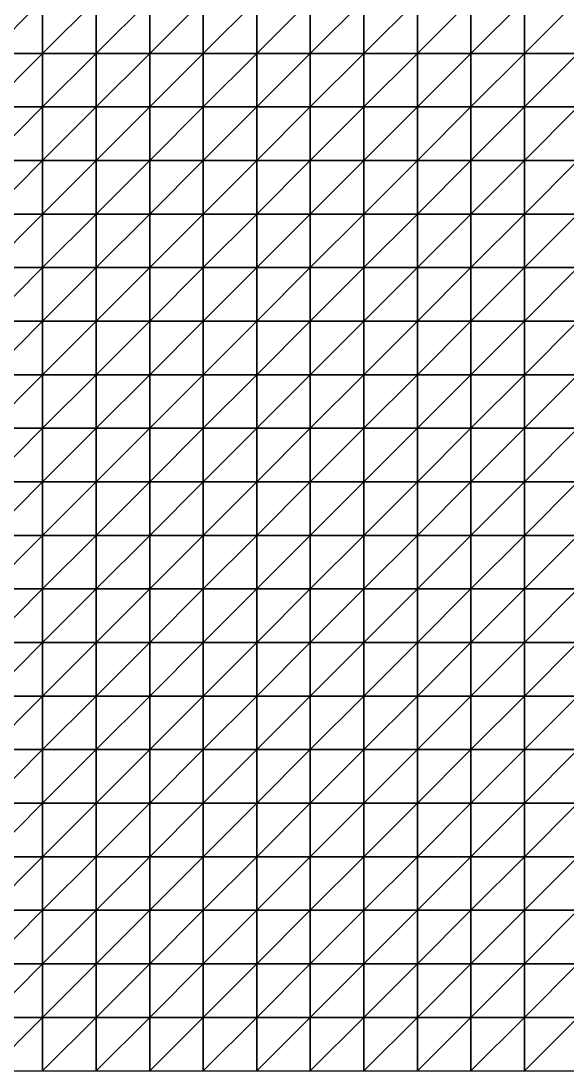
# Model space of a CAD drawing. Header units: metres. Extents: x 351000 to 353000, y 7455000 to 7457000.
# Drawn here: x 352489.9 to 352744.9, y 7455000 to 7455490.1 of the extents above; entities that cross this region are included whole.
import ezdxf

# ---------------------------------------------------------------- set-up
doc = ezdxf.new("R2010")
doc.units = ezdxf.units.M

msp = doc.modelspace()

# ---------------------------------------------------------------- linework, layer by layer
at = {"layer": 'BASE_OF_LEACHED_CAP_BOLC'}
for points in [[(352475, 7455475, 1280.7), (352500, 7455475, 1278.27), (352500, 7455500, 1281.05)], [(352475, 7455475, 1280.7), (352500, 7455500, 1281.05), (352475, 7455500, 1283.18)], [(352500, 7455475, 1278.27), (352525, 7455475, 1272.35), (352525, 7455500, 1275.5)], [(352500, 7455475, 1278.27), (352525, 7455500, 1275.5), (352500, 7455500, 1281.05)], [(352525, 7455475, 1272.35), (352550, 7455475, 1264.22), (352550, 7455500, 1267.69)], [(352525, 7455475, 1272.35), (352550, 7455500, 1267.69), (352525, 7455500, 1275.5)], [(352550, 7455475, 1264.22), (352575, 7455475, 1255.5), (352575, 7455500, 1259.14)], [(352550, 7455475, 1264.22), (352575, 7455500, 1259.14), (352550, 7455500, 1267.69)], [(352575, 7455475, 1255.5), (352600, 7455475, 1247.81), (352600, 7455500, 1251.45)], [(352575, 7455475, 1255.5), (352600, 7455500, 1251.45), (352575, 7455500, 1259.14)], [(352600, 7455475, 1247.81), (352625, 7455475, 1242.44), (352625, 7455500, 1245.93)], [(352600, 7455475, 1247.81), (352625, 7455500, 1245.93), (352600, 7455500, 1251.45)], [(352625, 7455475, 1242.44), (352650, 7455475, 1240.17), (352650, 7455500, 1243.43)], [(352625, 7455475, 1242.44), (352650, 7455500, 1243.43), (352625, 7455500, 1245.93)], [(352650, 7455475, 1240.17), (352675, 7455475, 1241.15), (352675, 7455500, 1244.17)], [(352650, 7455475, 1240.17), (352675, 7455500, 1244.17), (352650, 7455500, 1243.43)], [(352675, 7455475, 1241.15), (352700, 7455475, 1244.97), (352700, 7455500, 1247.79)], [(352675, 7455475, 1241.15), (352700, 7455500, 1247.79), (352675, 7455500, 1244.17)], [(352700, 7455475, 1244.97), (352725, 7455475, 1250.81), (352725, 7455500, 1253.47)], [(352700, 7455475, 1244.97), (352725, 7455500, 1253.47), (352700, 7455500, 1247.79)], [(352725, 7455475, 1250.81), (352750, 7455475, 1257.61), (352750, 7455500, 1260.13)], [(352725, 7455475, 1250.81), (352750, 7455500, 1260.13), (352725, 7455500, 1253.47)], [(352475, 7455450, 1277.73), (352500, 7455450, 1274.97), (352500, 7455475, 1278.27)], [(352475, 7455450, 1277.73), (352500, 7455475, 1278.27), (352475, 7455475, 1280.7)], [(352500, 7455450, 1274.97), (352525, 7455450, 1268.82), (352525, 7455475, 1272.35)], [(352500, 7455450, 1274.97), (352525, 7455475, 1272.35), (352500, 7455475, 1278.27)], [(352525, 7455450, 1268.82), (352550, 7455450, 1260.64), (352550, 7455475, 1264.22)], [(352525, 7455450, 1268.82), (352550, 7455475, 1264.22), (352525, 7455475, 1272.35)], [(352550, 7455450, 1260.64), (352575, 7455450, 1252.07), (352575, 7455475, 1255.5)], [(352550, 7455450, 1260.64), (352575, 7455475, 1255.5), (352550, 7455475, 1264.22)], [(352575, 7455450, 1252.07), (352600, 7455450, 1244.69), (352600, 7455475, 1247.81)], [(352575, 7455450, 1252.07), (352600, 7455475, 1247.81), (352575, 7455475, 1255.5)], [(352600, 7455450, 1244.69), (352625, 7455450, 1239.73), (352625, 7455475, 1242.44)], [(352600, 7455450, 1244.69), (352625, 7455475, 1242.44), (352600, 7455475, 1247.81)], [(352625, 7455450, 1239.73), (352650, 7455450, 1237.83), (352650, 7455475, 1240.17)], [(352625, 7455450, 1239.73), (352650, 7455475, 1240.17), (352625, 7455475, 1242.44)], [(352650, 7455450, 1237.83), (352675, 7455450, 1239.07), (352675, 7455475, 1241.15)], [(352650, 7455450, 1237.83), (352675, 7455475, 1241.15), (352650, 7455475, 1240.17)], [(352675, 7455450, 1239.07), (352700, 7455450, 1242.99), (352700, 7455475, 1244.97)], [(352675, 7455450, 1239.07), (352700, 7455475, 1244.97), (352675, 7455475, 1241.15)], [(352700, 7455450, 1242.99), (352725, 7455450, 1248.77), (352725, 7455475, 1250.81)], [(352700, 7455450, 1242.99), (352725, 7455475, 1250.81), (352700, 7455475, 1244.97)], [(352725, 7455450, 1248.77), (352750, 7455450, 1255.42), (352750, 7455475, 1257.61)], [(352725, 7455450, 1248.77), (352750, 7455475, 1257.61), (352725, 7455475, 1250.81)], [(352475, 7455425, 1274.32), (352500, 7455425, 1271.21), (352500, 7455450, 1274.97)], [(352475, 7455425, 1274.32), (352500, 7455450, 1274.97), (352475, 7455450, 1277.73)], [(352500, 7455425, 1271.21), (352525, 7455425, 1264.96), (352525, 7455450, 1268.82)], [(352500, 7455425, 1271.21), (352525, 7455450, 1268.82), (352500, 7455450, 1274.97)], [(352525, 7455425, 1264.96), (352550, 7455425, 1256.99), (352550, 7455450, 1260.64)], [(352525, 7455425, 1264.96), (352550, 7455450, 1260.64), (352525, 7455450, 1268.82)], [(352550, 7455425, 1256.99), (352575, 7455425, 1248.91), (352575, 7455450, 1252.07)], [(352550, 7455425, 1256.99), (352575, 7455450, 1252.07), (352550, 7455450, 1260.64)], [(352575, 7455425, 1248.91), (352600, 7455425, 1242.19), (352600, 7455450, 1244.69)], [(352575, 7455425, 1248.91), (352600, 7455450, 1244.69), (352575, 7455450, 1252.07)], [(352600, 7455425, 1242.19), (352625, 7455425, 1237.9), (352625, 7455450, 1239.73)], [(352600, 7455425, 1242.19), (352625, 7455450, 1239.73), (352600, 7455450, 1244.69)], [(352625, 7455425, 1237.9), (352650, 7455425, 1236.56), (352650, 7455450, 1237.83)], [(352625, 7455425, 1237.9), (352650, 7455450, 1237.83), (352625, 7455450, 1239.73)], [(352650, 7455425, 1236.56), (352675, 7455425, 1238.12), (352675, 7455450, 1239.07)], [(352650, 7455425, 1236.56), (352675, 7455450, 1239.07), (352650, 7455450, 1237.83)], [(352675, 7455425, 1238.12), (352700, 7455425, 1242.06), (352700, 7455450, 1242.99)], [(352675, 7455425, 1238.12), (352700, 7455450, 1242.99), (352675, 7455450, 1239.07)], [(352700, 7455425, 1242.06), (352725, 7455425, 1247.58), (352725, 7455450, 1248.77)], [(352700, 7455425, 1242.06), (352725, 7455450, 1248.77), (352700, 7455450, 1242.99)], [(352725, 7455425, 1247.58), (352750, 7455425, 1253.79), (352750, 7455450, 1255.42)], [(352725, 7455425, 1247.58), (352750, 7455450, 1255.42), (352725, 7455450, 1248.77)], [(352475, 7455400, 1270.55), (352500, 7455400, 1267.08), (352500, 7455425, 1271.21)], [(352475, 7455400, 1270.55), (352500, 7455425, 1271.21), (352475, 7455425, 1274.32)], [(352500, 7455400, 1267.08), (352525, 7455400, 1260.88), (352525, 7455425, 1264.96)], [(352500, 7455400, 1267.08), (352525, 7455425, 1264.96), (352500, 7455425, 1271.21)], [(352525, 7455400, 1260.88), (352550, 7455400, 1253.4), (352550, 7455425, 1256.99)], [(352525, 7455400, 1260.88), (352550, 7455425, 1256.99), (352525, 7455425, 1264.96)], [(352550, 7455400, 1253.4), (352575, 7455400, 1246.13), (352575, 7455425, 1248.91)], [(352550, 7455400, 1253.4), (352575, 7455425, 1248.91), (352550, 7455425, 1256.99)], [(352575, 7455400, 1246.13), (352600, 7455400, 1240.4), (352600, 7455425, 1242.19)], [(352575, 7455400, 1246.13), (352600, 7455425, 1242.19), (352575, 7455425, 1248.91)], [(352600, 7455400, 1240.4), (352625, 7455400, 1237.07), (352625, 7455425, 1237.9)], [(352600, 7455400, 1240.4), (352625, 7455425, 1237.9), (352600, 7455425, 1242.19)], [(352625, 7455400, 1237.07), (352650, 7455400, 1236.46), (352650, 7455425, 1236.56)], [(352625, 7455400, 1237.07), (352650, 7455425, 1236.56), (352625, 7455425, 1237.9)], [(352650, 7455400, 1236.46), (352675, 7455400, 1238.38), (352675, 7455425, 1238.12)], [(352650, 7455400, 1236.46), (352675, 7455425, 1238.12), (352650, 7455425, 1236.56)], [(352675, 7455400, 1238.38), (352700, 7455400, 1242.28), (352700, 7455425, 1242.06)], [(352675, 7455400, 1238.38), (352700, 7455425, 1242.06), (352675, 7455425, 1238.12)], [(352700, 7455400, 1242.28), (352725, 7455400, 1247.38), (352725, 7455425, 1247.58)], [(352700, 7455400, 1242.28), (352725, 7455425, 1247.58), (352700, 7455425, 1242.06)], [(352725, 7455400, 1247.38), (352750, 7455400, 1252.9), (352750, 7455425, 1253.79)], [(352725, 7455400, 1247.38), (352750, 7455425, 1253.79), (352725, 7455425, 1247.58)], [(352475, 7455375, 1266.57), (352500, 7455375, 1262.75), (352500, 7455400, 1267.08)], [(352475, 7455375, 1266.57), (352500, 7455400, 1267.08), (352475, 7455400, 1270.55)], [(352500, 7455375, 1262.75), (352525, 7455375, 1256.78), (352525, 7455400, 1260.88)], [(352500, 7455375, 1262.75), (352525, 7455400, 1260.88), (352500, 7455400, 1267.08)], [(352525, 7455375, 1256.78), (352550, 7455375, 1250.03), (352550, 7455400, 1253.4)], [(352525, 7455375, 1256.78), (352550, 7455400, 1253.4), (352525, 7455400, 1260.88)], [(352550, 7455375, 1250.03), (352575, 7455375, 1243.88), (352575, 7455400, 1246.13)], [(352550, 7455375, 1250.03), (352575, 7455400, 1246.13), (352550, 7455400, 1253.4)], [(352575, 7455375, 1243.88), (352600, 7455375, 1239.42), (352600, 7455400, 1240.4)], [(352575, 7455375, 1243.88), (352600, 7455400, 1240.4), (352575, 7455400, 1246.13)], [(352600, 7455375, 1239.42), (352625, 7455375, 1237.26), (352625, 7455400, 1237.07)], [(352600, 7455375, 1239.42), (352625, 7455400, 1237.07), (352600, 7455400, 1240.4)], [(352625, 7455375, 1237.26), (352650, 7455375, 1237.52), (352650, 7455400, 1236.46)], [(352625, 7455375, 1237.26), (352650, 7455400, 1236.46), (352625, 7455400, 1237.07)], [(352650, 7455375, 1237.52), (352675, 7455375, 1239.85), (352675, 7455400, 1238.38)], [(352650, 7455375, 1237.52), (352675, 7455400, 1238.38), (352650, 7455400, 1236.46)], [(352675, 7455375, 1239.85), (352700, 7455375, 1243.64), (352700, 7455400, 1242.28)], [(352675, 7455375, 1239.85), (352700, 7455400, 1242.28), (352675, 7455400, 1238.38)], [(352700, 7455375, 1243.64), (352725, 7455375, 1248.16), (352725, 7455400, 1247.38)], [(352700, 7455375, 1243.64), (352725, 7455400, 1247.38), (352700, 7455400, 1242.28)], [(352725, 7455375, 1248.16), (352750, 7455375, 1252.78), (352750, 7455400, 1252.9)], [(352725, 7455375, 1248.16), (352750, 7455400, 1252.9), (352725, 7455400, 1247.38)], [(352475, 7455350, 1262.62), (352500, 7455350, 1258.51), (352500, 7455375, 1262.75)], [(352475, 7455350, 1262.62), (352500, 7455375, 1262.75), (352475, 7455375, 1266.57)], [(352500, 7455350, 1258.51), (352525, 7455350, 1252.91), (352525, 7455375, 1256.78)], [(352500, 7455350, 1258.51), (352525, 7455375, 1256.78), (352500, 7455375, 1262.75)], [(352525, 7455350, 1252.91), (352550, 7455350, 1247.11), (352550, 7455375, 1250.03)], [(352525, 7455350, 1252.91), (352550, 7455375, 1250.03), (352525, 7455375, 1256.78)], [(352550, 7455350, 1247.11), (352575, 7455350, 1242.31), (352575, 7455375, 1243.88)], [(352550, 7455350, 1247.11), (352575, 7455375, 1243.88), (352550, 7455375, 1250.03)], [(352575, 7455350, 1242.31), (352600, 7455350, 1239.32), (352600, 7455375, 1239.42)], [(352575, 7455350, 1242.31), (352600, 7455375, 1239.42), (352575, 7455375, 1243.88)], [(352600, 7455350, 1239.32), (352625, 7455350, 1238.49), (352625, 7455375, 1237.26)], [(352600, 7455350, 1239.32), (352625, 7455375, 1237.26), (352600, 7455375, 1239.42)], [(352625, 7455350, 1238.49), (352650, 7455350, 1239.68), (352650, 7455375, 1237.52)], [(352625, 7455350, 1238.49), (352650, 7455375, 1237.52), (352625, 7455375, 1237.26)], [(352650, 7455350, 1239.68), (352675, 7455350, 1242.4), (352675, 7455375, 1239.85)], [(352650, 7455350, 1239.68), (352675, 7455375, 1239.85), (352650, 7455375, 1237.52)], [(352675, 7455350, 1242.4), (352700, 7455350, 1245.99), (352700, 7455375, 1243.64)], [(352675, 7455350, 1242.4), (352700, 7455375, 1243.64), (352675, 7455375, 1239.85)], [(352700, 7455350, 1245.99), (352725, 7455350, 1249.8), (352725, 7455375, 1248.16)], [(352700, 7455350, 1245.99), (352725, 7455375, 1248.16), (352700, 7455375, 1243.64)], [(352725, 7455350, 1249.8), (352750, 7455350, 1253.34), (352750, 7455375, 1252.78)], [(352725, 7455350, 1249.8), (352750, 7455375, 1252.78), (352725, 7455375, 1248.16)], [(352475, 7455325, 1258.99), (352500, 7455325, 1254.69), (352500, 7455350, 1258.51)], [(352475, 7455325, 1258.99), (352500, 7455350, 1258.51), (352475, 7455350, 1262.62)], [(352500, 7455325, 1254.69), (352525, 7455325, 1249.6), (352525, 7455350, 1252.91)], [(352500, 7455325, 1254.69), (352525, 7455350, 1252.91), (352500, 7455350, 1258.51)], [(352525, 7455325, 1249.6), (352550, 7455325, 1244.91), (352550, 7455350, 1247.11)], [(352525, 7455325, 1249.6), (352550, 7455350, 1247.11), (352525, 7455350, 1252.91)], [(352550, 7455325, 1244.91), (352575, 7455325, 1241.58), (352575, 7455350, 1242.31)], [(352550, 7455325, 1244.91), (352575, 7455350, 1242.31), (352550, 7455350, 1247.11)], [(352575, 7455325, 1241.58), (352600, 7455325, 1240.14), (352600, 7455350, 1239.32)], [(352575, 7455325, 1241.58), (352600, 7455350, 1239.32), (352575, 7455350, 1242.31)], [(352600, 7455325, 1240.14), (352625, 7455325, 1240.65), (352625, 7455350, 1238.49)], [(352600, 7455325, 1240.14), (352625, 7455350, 1238.49), (352600, 7455350, 1239.32)], [(352625, 7455325, 1240.65), (352650, 7455325, 1242.73), (352650, 7455350, 1239.68)], [(352625, 7455325, 1240.65), (352650, 7455350, 1239.68), (352625, 7455350, 1238.49)], [(352650, 7455325, 1242.73), (352675, 7455325, 1245.75), (352675, 7455350, 1242.4)], [(352650, 7455325, 1242.73), (352675, 7455350, 1242.4), (352650, 7455350, 1239.68)], [(352675, 7455325, 1245.75), (352700, 7455325, 1249.03), (352700, 7455350, 1245.99)], [(352675, 7455325, 1245.75), (352700, 7455350, 1245.99), (352675, 7455350, 1242.4)], [(352700, 7455325, 1249.03), (352725, 7455325, 1251.98), (352725, 7455350, 1249.8)], [(352700, 7455325, 1249.03), (352725, 7455350, 1249.8), (352700, 7455350, 1245.99)], [(352725, 7455325, 1251.98), (352750, 7455325, 1254.3), (352750, 7455350, 1253.34)], [(352725, 7455325, 1251.98), (352750, 7455350, 1253.34), (352725, 7455350, 1249.8)], [(352475, 7455300, 1256.02), (352500, 7455300, 1251.63), (352500, 7455325, 1254.69)], [(352475, 7455300, 1256.02), (352500, 7455325, 1254.69), (352475, 7455325, 1258.99)], [(352500, 7455300, 1251.63), (352525, 7455300, 1247.16), (352525, 7455325, 1249.6)], [(352500, 7455300, 1251.63), (352525, 7455325, 1249.6), (352500, 7455325, 1254.69)], [(352525, 7455300, 1247.16), (352550, 7455300, 1243.63), (352550, 7455325, 1244.91)], [(352525, 7455300, 1247.16), (352550, 7455325, 1244.91), (352525, 7455325, 1249.6)], [(352550, 7455300, 1243.63), (352575, 7455300, 1241.78), (352575, 7455325, 1241.58)], [(352550, 7455300, 1243.63), (352575, 7455325, 1241.58), (352550, 7455325, 1244.91)], [(352575, 7455300, 1241.78), (352600, 7455300, 1241.83), (352600, 7455325, 1240.14)], [(352575, 7455300, 1241.78), (352600, 7455325, 1240.14), (352575, 7455325, 1241.58)], [(352600, 7455300, 1241.83), (352625, 7455300, 1243.56), (352625, 7455325, 1240.65)], [(352600, 7455300, 1241.83), (352625, 7455325, 1240.65), (352600, 7455325, 1240.14)], [(352625, 7455300, 1243.56), (352650, 7455300, 1246.37), (352650, 7455325, 1242.73)], [(352625, 7455300, 1243.56), (352650, 7455325, 1242.73), (352625, 7455325, 1240.65)], [(352650, 7455300, 1246.37), (352675, 7455300, 1249.52), (352675, 7455325, 1245.75)], [(352650, 7455300, 1246.37), (352675, 7455325, 1245.75), (352650, 7455325, 1242.73)], [(352675, 7455300, 1249.52), (352700, 7455300, 1252.31), (352700, 7455325, 1249.03)], [(352675, 7455300, 1249.52), (352700, 7455325, 1249.03), (352675, 7455325, 1245.75)], [(352700, 7455300, 1252.31), (352725, 7455300, 1254.28), (352725, 7455325, 1251.98)], [(352700, 7455300, 1252.31), (352725, 7455325, 1251.98), (352700, 7455325, 1249.03)], [(352725, 7455300, 1254.28), (352750, 7455300, 1255.28), (352750, 7455325, 1254.3)], [(352725, 7455300, 1254.28), (352750, 7455325, 1254.3), (352725, 7455325, 1251.98)], [(352475, 7455275, 1253.99), (352500, 7455275, 1249.63), (352500, 7455300, 1251.63)], [(352475, 7455275, 1253.99), (352500, 7455300, 1251.63), (352475, 7455300, 1256.02)], [(352500, 7455275, 1249.63), (352525, 7455275, 1245.81), (352525, 7455300, 1247.16)], [(352500, 7455275, 1249.63), (352525, 7455300, 1247.16), (352500, 7455300, 1251.63)], [(352525, 7455275, 1245.81), (352550, 7455275, 1243.41), (352550, 7455300, 1243.63)], [(352525, 7455275, 1245.81), (352550, 7455300, 1243.63), (352525, 7455300, 1247.16)], [(352550, 7455275, 1243.41), (352575, 7455275, 1242.89), (352575, 7455300, 1241.78)], [(352550, 7455275, 1243.41), (352575, 7455300, 1241.78), (352550, 7455300, 1243.63)], [(352575, 7455275, 1242.89), (352600, 7455275, 1244.22), (352600, 7455300, 1241.83)], [(352575, 7455275, 1242.89), (352600, 7455300, 1241.83), (352575, 7455300, 1241.78)], [(352600, 7455275, 1244.22), (352625, 7455275, 1246.91), (352625, 7455300, 1243.56)], [(352600, 7455275, 1244.22), (352625, 7455300, 1243.56), (352600, 7455300, 1241.83)], [(352625, 7455275, 1246.91), (352650, 7455275, 1250.17), (352650, 7455300, 1246.37)], [(352625, 7455275, 1246.91), (352650, 7455300, 1246.37), (352625, 7455300, 1243.56)], [(352650, 7455275, 1250.17), (352675, 7455275, 1253.2), (352675, 7455300, 1249.52)], [(352650, 7455275, 1250.17), (352675, 7455300, 1249.52), (352650, 7455300, 1246.37)], [(352675, 7455275, 1253.2), (352700, 7455275, 1255.31), (352700, 7455300, 1252.31)], [(352675, 7455275, 1253.2), (352700, 7455300, 1252.31), (352675, 7455300, 1249.52)], [(352700, 7455275, 1255.31), (352725, 7455275, 1256.18), (352725, 7455300, 1254.28)], [(352700, 7455275, 1255.31), (352725, 7455300, 1254.28), (352700, 7455300, 1252.31)], [(352725, 7455275, 1256.18), (352750, 7455275, 1255.82), (352750, 7455300, 1255.28)], [(352725, 7455275, 1256.18), (352750, 7455300, 1255.28), (352725, 7455300, 1254.28)], [(352475, 7455250, 1253.09), (352500, 7455250, 1248.83), (352500, 7455275, 1249.63)], [(352475, 7455250, 1253.09), (352500, 7455275, 1249.63), (352475, 7455275, 1253.99)], [(352500, 7455250, 1248.83), (352525, 7455250, 1245.63), (352525, 7455275, 1245.81)], [(352500, 7455250, 1248.83), (352525, 7455275, 1245.81), (352500, 7455275, 1249.63)], [(352525, 7455250, 1245.63), (352550, 7455250, 1244.21), (352550, 7455275, 1243.41)], [(352525, 7455250, 1245.63), (352550, 7455275, 1243.41), (352525, 7455275, 1245.81)], [(352550, 7455250, 1244.21), (352575, 7455250, 1244.78), (352575, 7455275, 1242.89)], [(352550, 7455250, 1244.21), (352575, 7455275, 1242.89), (352550, 7455275, 1243.41)], [(352575, 7455250, 1244.78), (352600, 7455250, 1247.04), (352600, 7455275, 1244.22)], [(352575, 7455250, 1244.78), (352600, 7455275, 1244.22), (352575, 7455275, 1242.89)], [(352600, 7455250, 1247.04), (352625, 7455250, 1250.3), (352625, 7455275, 1246.91)], [(352600, 7455250, 1247.04), (352625, 7455275, 1246.91), (352600, 7455275, 1244.22)], [(352625, 7455250, 1250.3), (352650, 7455250, 1253.65), (352650, 7455275, 1250.17)], [(352625, 7455250, 1250.3), (352650, 7455275, 1250.17), (352625, 7455275, 1246.91)], [(352650, 7455250, 1253.65), (352675, 7455250, 1256.25), (352675, 7455275, 1253.2)], [(352650, 7455250, 1253.65), (352675, 7455275, 1253.2), (352650, 7455275, 1250.17)], [(352675, 7455250, 1256.25), (352700, 7455250, 1257.48), (352700, 7455275, 1255.31)], [(352675, 7455250, 1256.25), (352700, 7455275, 1255.31), (352675, 7455275, 1253.2)], [(352700, 7455250, 1257.48), (352725, 7455250, 1257.17), (352725, 7455275, 1256.18)], [(352700, 7455250, 1257.48), (352725, 7455275, 1256.18), (352700, 7455275, 1255.31)], [(352725, 7455250, 1257.17), (352750, 7455250, 1255.47), (352750, 7455275, 1255.82)], [(352725, 7455250, 1257.17), (352750, 7455275, 1255.82), (352725, 7455275, 1256.18)], [(352475, 7455225, 1253.31), (352500, 7455225, 1249.2), (352500, 7455250, 1248.83)], [(352475, 7455225, 1253.31), (352500, 7455250, 1248.83), (352475, 7455250, 1253.09)], [(352500, 7455225, 1249.2), (352525, 7455225, 1246.54), (352525, 7455250, 1245.63)], [(352500, 7455225, 1249.2), (352525, 7455250, 1245.63), (352500, 7455250, 1248.83)], [(352525, 7455225, 1246.54), (352550, 7455225, 1245.85), (352550, 7455250, 1244.21)], [(352525, 7455225, 1246.54), (352550, 7455250, 1244.21), (352525, 7455250, 1245.63)], [(352550, 7455225, 1245.85), (352575, 7455225, 1247.15), (352575, 7455250, 1244.78)], [(352550, 7455225, 1245.85), (352575, 7455250, 1244.78), (352550, 7455250, 1244.21)], [(352575, 7455225, 1247.15), (352600, 7455225, 1249.92), (352600, 7455250, 1247.04)], [(352575, 7455225, 1247.15), (352600, 7455250, 1247.04), (352575, 7455250, 1244.78)], [(352600, 7455225, 1249.92), (352625, 7455225, 1253.3), (352625, 7455250, 1250.3)], [(352600, 7455225, 1249.92), (352625, 7455250, 1250.3), (352600, 7455250, 1247.04)], [(352625, 7455225, 1253.3), (352650, 7455225, 1256.32), (352650, 7455250, 1253.65)], [(352625, 7455225, 1253.3), (352650, 7455250, 1253.65), (352625, 7455250, 1250.3)], [(352650, 7455225, 1256.32), (352675, 7455225, 1258.16), (352675, 7455250, 1256.25)], [(352650, 7455225, 1256.32), (352675, 7455250, 1256.25), (352650, 7455250, 1253.65)], [(352675, 7455225, 1258.16), (352700, 7455225, 1258.34), (352700, 7455250, 1257.48)], [(352675, 7455225, 1258.16), (352700, 7455250, 1257.48), (352675, 7455250, 1256.25)], [(352700, 7455225, 1258.34), (352725, 7455225, 1256.8), (352725, 7455250, 1257.17)], [(352700, 7455225, 1258.34), (352725, 7455250, 1257.17), (352700, 7455250, 1257.48)], [(352725, 7455225, 1256.8), (352750, 7455225, 1253.89), (352750, 7455250, 1255.47)], [(352725, 7455225, 1256.8), (352750, 7455250, 1255.47), (352725, 7455250, 1257.17)], [(352475, 7455200, 1254.46), (352500, 7455200, 1250.51), (352500, 7455225, 1249.2)], [(352475, 7455200, 1254.46), (352500, 7455225, 1249.2), (352475, 7455225, 1253.31)], [(352500, 7455200, 1250.51), (352525, 7455200, 1248.24), (352525, 7455225, 1246.54)], [(352500, 7455200, 1250.51), (352525, 7455225, 1246.54), (352500, 7455225, 1249.2)], [(352525, 7455200, 1248.24), (352550, 7455200, 1248.02), (352550, 7455225, 1245.85)], [(352525, 7455200, 1248.24), (352550, 7455225, 1245.85), (352525, 7455225, 1246.54)], [(352550, 7455200, 1248.02), (352575, 7455200, 1249.64), (352575, 7455225, 1247.15)], [(352550, 7455200, 1248.02), (352575, 7455225, 1247.15), (352550, 7455225, 1245.85)], [(352575, 7455200, 1249.64), (352600, 7455200, 1252.44), (352600, 7455225, 1249.92)], [(352575, 7455200, 1249.64), (352600, 7455225, 1249.92), (352575, 7455225, 1247.15)], [(352600, 7455200, 1252.44), (352625, 7455200, 1255.47), (352625, 7455225, 1253.3)], [(352600, 7455200, 1252.44), (352625, 7455225, 1253.3), (352600, 7455225, 1249.92)], [(352625, 7455200, 1255.47), (352650, 7455200, 1257.75), (352650, 7455225, 1256.32)], [(352625, 7455200, 1255.47), (352650, 7455225, 1256.32), (352625, 7455225, 1253.3)], [(352650, 7455200, 1257.75), (352675, 7455200, 1258.55), (352675, 7455225, 1258.16)], [(352650, 7455200, 1257.75), (352675, 7455225, 1258.16), (352650, 7455225, 1256.32)], [(352675, 7455200, 1258.55), (352700, 7455200, 1257.54), (352700, 7455225, 1258.34)], [(352675, 7455200, 1258.55), (352700, 7455225, 1258.34), (352675, 7455225, 1258.16)], [(352700, 7455200, 1257.54), (352725, 7455200, 1254.83), (352725, 7455225, 1256.8)], [(352700, 7455200, 1257.54), (352725, 7455225, 1256.8), (352700, 7455225, 1258.34)], [(352725, 7455200, 1254.83), (352750, 7455200, 1250.91), (352750, 7455225, 1253.89)], [(352725, 7455200, 1254.83), (352750, 7455225, 1253.89), (352725, 7455225, 1256.8)], [(352475, 7455175, 1256.15), (352500, 7455175, 1252.36), (352500, 7455200, 1250.51)], [(352475, 7455175, 1256.15), (352500, 7455200, 1250.51), (352475, 7455200, 1254.46)], [(352500, 7455175, 1252.36), (352525, 7455175, 1250.34), (352525, 7455200, 1248.24)], [(352500, 7455175, 1252.36), (352525, 7455200, 1248.24), (352500, 7455200, 1250.51)], [(352525, 7455175, 1250.34), (352550, 7455175, 1250.28), (352550, 7455200, 1248.02)], [(352525, 7455175, 1250.34), (352550, 7455200, 1248.02), (352525, 7455200, 1248.24)], [(352550, 7455175, 1250.28), (352575, 7455175, 1251.84), (352575, 7455200, 1249.64)], [(352550, 7455175, 1250.28), (352575, 7455200, 1249.64), (352550, 7455200, 1248.02)], [(352575, 7455175, 1251.84), (352600, 7455175, 1254.23), (352600, 7455200, 1252.44)], [(352575, 7455175, 1251.84), (352600, 7455200, 1252.44), (352575, 7455200, 1249.64)], [(352600, 7455175, 1254.23), (352625, 7455175, 1256.47), (352625, 7455200, 1255.47)], [(352600, 7455175, 1254.23), (352625, 7455200, 1255.47), (352600, 7455200, 1252.44)], [(352625, 7455175, 1256.47), (352650, 7455175, 1257.67), (352650, 7455200, 1257.75)], [(352625, 7455175, 1256.47), (352650, 7455200, 1257.75), (352625, 7455200, 1255.47)], [(352650, 7455175, 1257.67), (352675, 7455175, 1257.23), (352675, 7455200, 1258.55)], [(352650, 7455175, 1257.67), (352675, 7455200, 1258.55), (352650, 7455200, 1257.75)], [(352675, 7455175, 1257.23), (352700, 7455175, 1254.99), (352700, 7455200, 1257.54)], [(352675, 7455175, 1257.23), (352700, 7455200, 1257.54), (352675, 7455200, 1258.55)], [(352700, 7455175, 1254.99), (352725, 7455175, 1251.25), (352725, 7455200, 1254.83)], [(352700, 7455175, 1254.99), (352725, 7455200, 1254.83), (352700, 7455200, 1257.54)], [(352725, 7455175, 1251.25), (352750, 7455175, 1246.61), (352750, 7455200, 1250.91)], [(352725, 7455175, 1251.25), (352750, 7455200, 1250.91), (352725, 7455200, 1254.83)], [(352475, 7455150, 1257.89), (352500, 7455150, 1254.25), (352500, 7455175, 1252.36)], [(352475, 7455150, 1257.89), (352500, 7455175, 1252.36), (352475, 7455175, 1256.15)], [(352500, 7455150, 1254.25), (352525, 7455150, 1252.34), (352525, 7455175, 1250.34)], [(352500, 7455150, 1254.25), (352525, 7455175, 1250.34), (352500, 7455175, 1252.36)], [(352525, 7455150, 1252.34), (352550, 7455150, 1252.21), (352550, 7455175, 1250.28)], [(352525, 7455150, 1252.34), (352550, 7455175, 1250.28), (352525, 7455175, 1250.34)], [(352550, 7455150, 1252.21), (352575, 7455150, 1253.37), (352575, 7455175, 1251.84)], [(352550, 7455150, 1252.21), (352575, 7455175, 1251.84), (352550, 7455175, 1250.28)], [(352575, 7455150, 1253.37), (352600, 7455150, 1254.99), (352600, 7455175, 1254.23)], [(352575, 7455150, 1253.37), (352600, 7455175, 1254.23), (352575, 7455175, 1251.84)], [(352600, 7455150, 1254.99), (352625, 7455150, 1256.13), (352625, 7455175, 1256.47)], [(352600, 7455150, 1254.99), (352625, 7455175, 1256.47), (352600, 7455175, 1254.23)], [(352625, 7455150, 1256.13), (352650, 7455150, 1256.02), (352650, 7455175, 1257.67)], [(352625, 7455150, 1256.13), (352650, 7455175, 1257.67), (352625, 7455175, 1256.47)], [(352650, 7455150, 1256.02), (352675, 7455150, 1254.24), (352675, 7455175, 1257.23)], [(352650, 7455150, 1256.02), (352675, 7455175, 1257.23), (352650, 7455175, 1257.67)], [(352675, 7455150, 1254.24), (352700, 7455150, 1250.85), (352700, 7455175, 1254.99)], [(352675, 7455150, 1254.24), (352700, 7455175, 1254.99), (352675, 7455175, 1257.23)], [(352700, 7455150, 1250.85), (352725, 7455150, 1246.3), (352725, 7455175, 1251.25)], [(352700, 7455150, 1250.85), (352725, 7455175, 1251.25), (352700, 7455175, 1254.99)], [(352725, 7455150, 1246.3), (352750, 7455150, 1241.31), (352750, 7455175, 1246.61)], [(352725, 7455150, 1246.3), (352750, 7455175, 1246.61), (352725, 7455175, 1251.25)], [(352475, 7455125, 1259.13), (352500, 7455125, 1255.67), (352500, 7455150, 1254.25)], [(352475, 7455125, 1259.13), (352500, 7455150, 1254.25), (352475, 7455150, 1257.89)], [(352500, 7455125, 1255.67), (352525, 7455125, 1253.81), (352525, 7455150, 1252.34)], [(352500, 7455125, 1255.67), (352525, 7455150, 1252.34), (352500, 7455150, 1254.25)], [(352525, 7455125, 1253.81), (352550, 7455125, 1253.44), (352550, 7455150, 1252.21)], [(352525, 7455125, 1253.81), (352550, 7455150, 1252.21), (352525, 7455150, 1252.34)], [(352550, 7455125, 1253.44), (352575, 7455125, 1253.99), (352575, 7455150, 1253.37)], [(352550, 7455125, 1253.44), (352575, 7455150, 1253.37), (352550, 7455150, 1252.21)], [(352575, 7455125, 1253.99), (352600, 7455125, 1254.62), (352600, 7455150, 1254.99)], [(352575, 7455125, 1253.99), (352600, 7455150, 1254.99), (352575, 7455150, 1253.37)], [(352600, 7455125, 1254.62), (352625, 7455125, 1254.47), (352625, 7455150, 1256.13)], [(352600, 7455125, 1254.62), (352625, 7455150, 1256.13), (352600, 7455150, 1254.99)], [(352625, 7455125, 1254.47), (352650, 7455125, 1252.96), (352650, 7455150, 1256.02)], [(352625, 7455125, 1254.47), (352650, 7455150, 1256.02), (352625, 7455150, 1256.13)], [(352650, 7455125, 1252.96), (352675, 7455125, 1249.89), (352675, 7455150, 1254.24)], [(352650, 7455125, 1252.96), (352675, 7455150, 1254.24), (352650, 7455150, 1256.02)], [(352675, 7455125, 1249.89), (352700, 7455125, 1245.53), (352700, 7455150, 1250.85)], [(352675, 7455125, 1249.89), (352700, 7455150, 1250.85), (352675, 7455150, 1254.24)], [(352700, 7455125, 1245.53), (352725, 7455125, 1240.48), (352725, 7455150, 1246.3)], [(352700, 7455125, 1245.53), (352725, 7455150, 1246.3), (352700, 7455150, 1250.85)], [(352725, 7455125, 1240.48), (352750, 7455125, 1235.55), (352750, 7455150, 1241.31)], [(352725, 7455125, 1240.48), (352750, 7455150, 1241.31), (352725, 7455150, 1246.3)], [(352475, 7455100, 1259.4), (352500, 7455100, 1256.2), (352500, 7455125, 1255.67)], [(352475, 7455100, 1259.4), (352500, 7455125, 1255.67), (352475, 7455125, 1259.13)], [(352500, 7455100, 1256.2), (352525, 7455100, 1254.39), (352525, 7455125, 1253.81)], [(352500, 7455100, 1256.2), (352525, 7455125, 1253.81), (352500, 7455125, 1255.67)], [(352525, 7455100, 1254.39), (352550, 7455100, 1253.74), (352550, 7455125, 1253.44)], [(352525, 7455100, 1254.39), (352550, 7455125, 1253.44), (352525, 7455125, 1253.81)], [(352550, 7455100, 1253.74), (352575, 7455100, 1253.6), (352575, 7455125, 1253.99)], [(352550, 7455100, 1253.74), (352575, 7455125, 1253.99), (352550, 7455125, 1253.44)], [(352575, 7455100, 1253.6), (352600, 7455100, 1253.16), (352600, 7455125, 1254.62)], [(352575, 7455100, 1253.6), (352600, 7455125, 1254.62), (352575, 7455125, 1253.99)], [(352600, 7455100, 1253.16), (352625, 7455100, 1251.72), (352625, 7455125, 1254.47)], [(352600, 7455100, 1253.16), (352625, 7455125, 1254.47), (352600, 7455125, 1254.62)], [(352625, 7455100, 1251.72), (352650, 7455100, 1248.88), (352650, 7455125, 1252.96)], [(352625, 7455100, 1251.72), (352650, 7455125, 1252.96), (352625, 7455125, 1254.47)], [(352650, 7455100, 1248.88), (352675, 7455100, 1244.7), (352675, 7455125, 1249.89)], [(352650, 7455100, 1248.88), (352675, 7455125, 1249.89), (352650, 7455125, 1252.96)], [(352675, 7455100, 1244.7), (352700, 7455100, 1239.64), (352700, 7455125, 1245.53)], [(352675, 7455100, 1244.7), (352700, 7455125, 1245.53), (352675, 7455125, 1249.89)], [(352700, 7455100, 1239.64), (352725, 7455100, 1234.47), (352725, 7455125, 1240.48)], [(352700, 7455100, 1239.64), (352725, 7455125, 1240.48), (352700, 7455125, 1245.53)], [(352725, 7455100, 1234.47), (352750, 7455100, 1230), (352750, 7455125, 1235.55)], [(352725, 7455100, 1234.47), (352750, 7455125, 1235.55), (352725, 7455125, 1240.48)], [(352475, 7455075, 1258.41), (352500, 7455075, 1255.59), (352500, 7455100, 1256.2)], [(352475, 7455075, 1258.41), (352500, 7455100, 1256.2), (352475, 7455100, 1259.4)], [(352500, 7455075, 1255.59), (352525, 7455075, 1253.93), (352525, 7455100, 1254.39)], [(352500, 7455075, 1255.59), (352525, 7455100, 1254.39), (352500, 7455100, 1256.2)], [(352525, 7455075, 1253.93), (352550, 7455075, 1253.06), (352550, 7455100, 1253.74)], [(352525, 7455075, 1253.93), (352550, 7455100, 1253.74), (352525, 7455100, 1254.39)], [(352550, 7455075, 1253.06), (352575, 7455075, 1252.29), (352575, 7455100, 1253.6)], [(352550, 7455075, 1253.06), (352575, 7455100, 1253.6), (352550, 7455100, 1253.74)], [(352575, 7455075, 1252.29), (352600, 7455075, 1250.87), (352600, 7455100, 1253.16)], [(352575, 7455075, 1252.29), (352600, 7455100, 1253.16), (352575, 7455100, 1253.6)], [(352600, 7455075, 1250.87), (352625, 7455075, 1248.26), (352625, 7455100, 1251.72)], [(352600, 7455075, 1250.87), (352625, 7455100, 1251.72), (352600, 7455100, 1253.16)], [(352625, 7455075, 1248.26), (352650, 7455075, 1244.3), (352650, 7455100, 1248.88)], [(352625, 7455075, 1248.26), (352650, 7455100, 1248.88), (352625, 7455100, 1251.72)], [(352650, 7455075, 1244.3), (352675, 7455075, 1239.29), (352675, 7455100, 1244.7)], [(352650, 7455075, 1244.3), (352675, 7455100, 1244.7), (352650, 7455100, 1248.88)], [(352675, 7455075, 1239.29), (352700, 7455075, 1233.9), (352700, 7455100, 1239.64)], [(352675, 7455075, 1239.29), (352700, 7455100, 1239.64), (352675, 7455100, 1244.7)], [(352700, 7455075, 1233.9), (352725, 7455075, 1228.98), (352725, 7455100, 1234.47)], [(352700, 7455075, 1233.9), (352725, 7455100, 1234.47), (352700, 7455100, 1239.64)], [(352725, 7455075, 1228.98), (352750, 7455075, 1225.36), (352750, 7455100, 1230)], [(352725, 7455075, 1228.98), (352750, 7455100, 1230), (352725, 7455100, 1234.47)], [(352475, 7455050, 1256.07), (352500, 7455050, 1253.8), (352500, 7455075, 1255.59)], [(352475, 7455050, 1256.07), (352500, 7455075, 1255.59), (352475, 7455075, 1258.41)], [(352500, 7455050, 1253.8), (352525, 7455050, 1252.45), (352525, 7455075, 1253.93)], [(352500, 7455050, 1253.8), (352525, 7455075, 1253.93), (352500, 7455075, 1255.59)], [(352525, 7455050, 1252.45), (352550, 7455050, 1251.51), (352550, 7455075, 1253.06)], [(352525, 7455050, 1252.45), (352550, 7455075, 1253.06), (352525, 7455075, 1253.93)], [(352550, 7455050, 1251.51), (352575, 7455050, 1250.28), (352575, 7455075, 1252.29)], [(352550, 7455050, 1251.51), (352575, 7455075, 1252.29), (352550, 7455075, 1253.06)], [(352575, 7455050, 1250.28), (352600, 7455050, 1248.08), (352600, 7455075, 1250.87)], [(352575, 7455050, 1250.28), (352600, 7455075, 1250.87), (352575, 7455075, 1252.29)], [(352600, 7455050, 1248.08), (352625, 7455050, 1244.57), (352625, 7455075, 1248.26)], [(352600, 7455050, 1248.08), (352625, 7455075, 1248.26), (352600, 7455075, 1250.87)], [(352625, 7455050, 1244.57), (352650, 7455050, 1239.82), (352650, 7455075, 1244.3)], [(352625, 7455050, 1244.57), (352650, 7455075, 1244.3), (352625, 7455075, 1248.26)], [(352650, 7455050, 1239.82), (352675, 7455050, 1234.35), (352675, 7455075, 1239.29)], [(352650, 7455050, 1239.82), (352675, 7455075, 1239.29), (352650, 7455075, 1244.3)], [(352675, 7455050, 1234.35), (352700, 7455050, 1229.01), (352700, 7455075, 1233.9)], [(352675, 7455050, 1234.35), (352700, 7455075, 1233.9), (352675, 7455075, 1239.29)], [(352700, 7455050, 1229.01), (352725, 7455050, 1224.71), (352725, 7455075, 1228.98)], [(352700, 7455050, 1229.01), (352725, 7455075, 1228.98), (352700, 7455075, 1233.9)], [(352725, 7455050, 1224.71), (352750, 7455050, 1222.25), (352750, 7455075, 1225.36)], [(352725, 7455050, 1224.71), (352750, 7455075, 1225.36), (352725, 7455075, 1228.98)], [(352475, 7455025, 1252.5), (352500, 7455025, 1250.98), (352500, 7455050, 1253.8)], [(352475, 7455025, 1252.5), (352500, 7455050, 1253.8), (352475, 7455050, 1256.07)], [(352500, 7455025, 1250.98), (352525, 7455025, 1250.13), (352525, 7455050, 1252.45)], [(352500, 7455025, 1250.98), (352525, 7455050, 1252.45), (352500, 7455050, 1253.8)], [(352525, 7455025, 1250.13), (352550, 7455025, 1249.35), (352550, 7455050, 1251.51)], [(352525, 7455025, 1250.13), (352550, 7455050, 1251.51), (352525, 7455050, 1252.45)], [(352550, 7455025, 1249.35), (352575, 7455025, 1247.89), (352575, 7455050, 1250.28)], [(352550, 7455025, 1249.35), (352575, 7455050, 1250.28), (352550, 7455050, 1251.51)], [(352575, 7455025, 1247.89), (352600, 7455025, 1245.22), (352600, 7455050, 1248.08)], [(352575, 7455025, 1247.89), (352600, 7455050, 1248.08), (352575, 7455050, 1250.28)], [(352600, 7455025, 1245.22), (352625, 7455025, 1241.15), (352625, 7455050, 1244.57)], [(352600, 7455025, 1245.22), (352625, 7455050, 1244.57), (352600, 7455050, 1248.08)], [(352625, 7455025, 1241.15), (352650, 7455025, 1235.99), (352650, 7455050, 1239.82)], [(352625, 7455025, 1241.15), (352650, 7455050, 1239.82), (352625, 7455050, 1244.57)], [(352650, 7455025, 1235.99), (352675, 7455025, 1230.46), (352675, 7455050, 1234.35)], [(352650, 7455025, 1235.99), (352675, 7455050, 1234.35), (352650, 7455050, 1239.82)], [(352675, 7455025, 1230.46), (352700, 7455025, 1225.54), (352700, 7455050, 1229.01)], [(352675, 7455025, 1230.46), (352700, 7455050, 1229.01), (352675, 7455050, 1234.35)], [(352700, 7455025, 1225.54), (352725, 7455025, 1222.18), (352725, 7455050, 1224.71)], [(352700, 7455025, 1225.54), (352725, 7455050, 1224.71), (352700, 7455050, 1229.01)], [(352725, 7455025, 1222.18), (352750, 7455025, 1221.08), (352750, 7455050, 1222.25)], [(352725, 7455025, 1222.18), (352750, 7455050, 1222.25), (352725, 7455050, 1224.71)], [(352475, 7455000, 1248.05), (352500, 7455000, 1247.44), (352500, 7455025, 1250.98)], [(352475, 7455000, 1248.05), (352500, 7455025, 1250.98), (352475, 7455025, 1252.5)], [(352500, 7455000, 1247.44), (352525, 7455000, 1247.29), (352525, 7455025, 1250.13)], [(352500, 7455000, 1247.44), (352525, 7455025, 1250.13), (352500, 7455025, 1250.98)], [(352525, 7455000, 1247.29), (352550, 7455000, 1246.88), (352550, 7455025, 1249.35)], [(352525, 7455000, 1247.29), (352550, 7455025, 1249.35), (352525, 7455025, 1250.13)], [(352550, 7455000, 1246.88), (352575, 7455000, 1245.47), (352575, 7455025, 1247.89)], [(352550, 7455000, 1246.88), (352575, 7455025, 1247.89), (352550, 7455025, 1249.35)], [(352575, 7455000, 1245.47), (352600, 7455000, 1242.64), (352600, 7455025, 1245.22)], [(352575, 7455000, 1245.47), (352600, 7455025, 1245.22), (352575, 7455025, 1247.89)], [(352600, 7455000, 1242.64), (352625, 7455000, 1238.38), (352625, 7455025, 1241.15)], [(352600, 7455000, 1242.64), (352625, 7455025, 1241.15), (352600, 7455025, 1245.22)], [(352625, 7455000, 1238.38), (352650, 7455000, 1233.21), (352650, 7455025, 1235.99)], [(352625, 7455000, 1238.38), (352650, 7455025, 1235.99), (352625, 7455025, 1241.15)], [(352650, 7455000, 1233.21), (352675, 7455000, 1228.01), (352675, 7455025, 1230.46)], [(352650, 7455000, 1233.21), (352675, 7455025, 1230.46), (352650, 7455025, 1235.99)], [(352675, 7455000, 1228.01), (352700, 7455000, 1223.85), (352700, 7455025, 1225.54)], [(352675, 7455000, 1228.01), (352700, 7455025, 1225.54), (352675, 7455025, 1230.46)], [(352700, 7455000, 1223.85), (352725, 7455000, 1221.66), (352725, 7455025, 1222.18)], [(352700, 7455000, 1223.85), (352725, 7455025, 1222.18), (352700, 7455025, 1225.54)], [(352725, 7455000, 1221.66), (352750, 7455000, 1222.03), (352750, 7455025, 1221.08)], [(352725, 7455000, 1221.66), (352750, 7455025, 1221.08), (352725, 7455025, 1222.18)]]:
    msp.add_3dface(points, dxfattribs=at)

doc.saveas('drawing.dxf')
